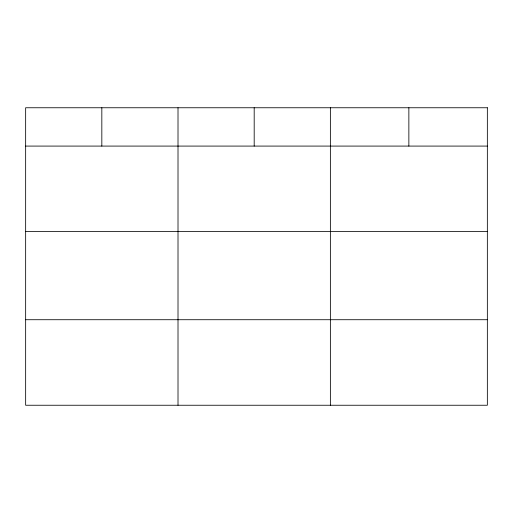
<?xml version="1.0" encoding="UTF-8"?>
<svg xmlns="http://www.w3.org/2000/svg" width="513" height="513" viewBox="0 0 513 513"><rect width="100%" height="100%" fill="white"/><g stroke="black" fill="none" stroke-linecap="round" stroke-linejoin="round"><path stroke-width="0.77" d="M25.65 146.083L487.35 146.083M25.65 231.607L487.35 231.607M25.65 319.721L487.35 319.721M408.861 107.756L408.861 146.083M330.372 107.756L330.372 405.244M254.191 107.756L254.191 146.083M178.011 107.756L178.011 405.244M101.831 107.756L101.831 146.083M487.35 107.756L25.65 107.756L25.65 405.244L487.35 405.244L487.35 107.756"/></g></svg>
